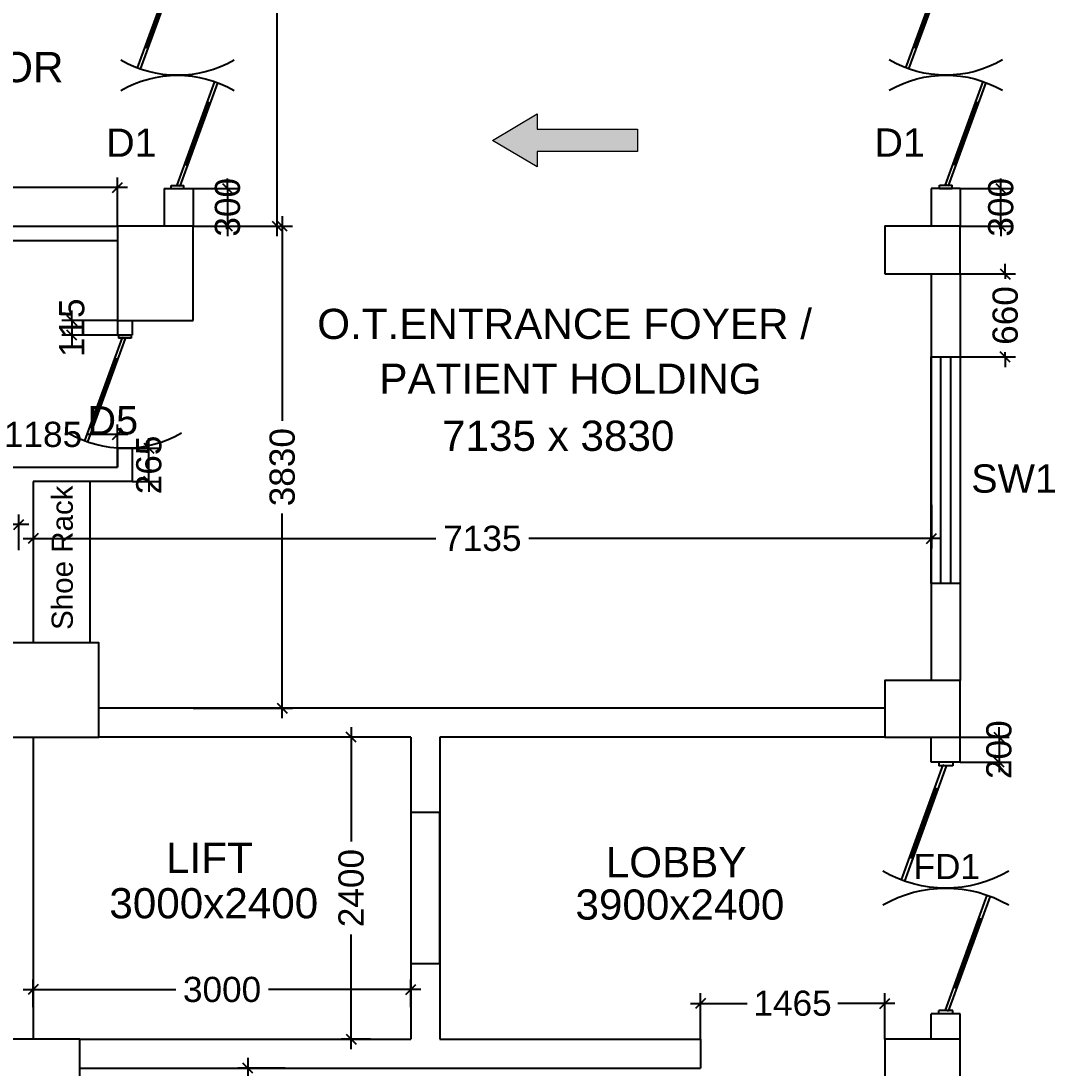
# Model space of a CAD drawing. Extents: x 7897917 to 8423973, y -6487334 to -6173396.
# Drawn here: x 7952372 to 7960587, y -6395110 to -6386789 of the extents above; entities that cross this region are included whole.
import ezdxf
from ezdxf.enums import TextEntityAlignment as Align

# ---------------------------------------------------------------- set-up
doc = ezdxf.new("R2010")
doc.units = 0
doc.header["$LTSCALE"] = 600
doc.header["$MEASUREMENT"] = 0
doc.header["$PDMODE"] = 35
doc.layers.get('0').update_dxf_attribs({"linetype": 'CONTINUOUS'})
doc.layers.get('Defpoints').update_dxf_attribs({"linetype": 'CONTINUOUS'})
for name, color, linetype in [('DOOR', 32, 'CONTINUOUS'), ('Fire Door', 10, 'CONTINUOUS'), ('joinery', 7, 'CONTINUOUS'), ('LA-column', 3, 'CONTINUOUS'), ('Room Dim', 1, 'CONTINUOUS'), ('TEXT', 6, 'CONTINUOUS'), ('TXT', 6, 'CONTINUOUS'), ('Walls', 7, 'CONTINUOUS'), ('WIN', 151, 'CONTINUOUS'), ('Working Dim', 5, 'CONTINUOUS')]:
    doc.layers.add(name, color=color, linetype=linetype)
doc.styles.add('ari', font='arial.ttf')
doc.styles.add('ARIAL', font='arial.ttf')
doc.dimstyles.new('int. dim', dxfattribs={"dimtxt": 450, "dimasz": 80, "dimexe": 80, "dimexo": 0, "dimgap": 70, "dimtad": 0, "dimdec": 0, "dimzin": 12, "dimdsep": 46, "dimtxsty": 'ari', "dimblk": 'OBLIQUE', "dimcen": 2, "dimdle": 80, "dimclrd": 256, "dimclre": 256, "dimclrt": 6, "dimadec": 0, "dimazin": 0, "dimtfac": 1, "dimtdec": 0, "dimtix": 1, "dimtmove": 2, "dimatfit": 3, "dimfxl": 1, "dimtolj": 1, "dimtzin": 0, "dimlwd": -1, "dimlwe": -1, "dimarcsym": 0})

# ---------------------------------------------------------------- blocks, each defined once
blk = doc.blocks.new('Z$W@#5624')
at = {"layer": 'DOOR'}
for p, q in [((19.2, 469.7), (840.4, 768.6)), ((27.7, 446.2), (848.9, 745.1)), ((187.7, 517.8), (680.4, 697.1)), ((676.2, 708.8), (684.7, 685.4)), ((0, 399.5), (0, 499.4)), ((0, 499.4), (25, 499.4)), ((25, 399.5), (25, 499.4)), ((183.4, 529.5), (192, 506)), ((1797.8, 499.4), (1772.8, 499.4)), ((1772.8, 399.5), (1772.8, 499.4)), ((1797.8, 399.5), (1797.8, 499.4)), ((19.2, 469.7), (27.7, 446.2)), ((1770, 452.6), (948.8, 153.7)), ((1778.6, 429.2), (957.4, 130.3)), ((1778.6, 429.2), (1770, 452.6)), ((0, 399.5), (25, 399.5)), ((1610.1, 381.1), (1117.3, 201.8)), ((1614.3, 369.4), (1605.8, 392.9)), ((1797.8, 399.5), (1772.8, 399.5)), ((1113.1, 213.5), (1121.6, 190.1))]:
    blk.add_line(p, q, dxfattribs=at)
at = {"layer": 'DOOR', "color": 145}
for centre, start_param, end_param in [((0, 449.4), 2.617994, 3.665191), ((1797.8, 449.4), -0.523599, 0.523599)]:
    blk.add_ellipse(centre, major_axis=(-898.9, 0), ratio=1, start_param=start_param, end_param=end_param, dxfattribs=at)
blk = doc.blocks.new('A$C0C564F2B')
at = {"layer": 'DOOR'}
for p, q in [((-30.9, 3.6), (-944.4, -329)), ((-21.4, -22.6), (-30.9, 3.6)), ((-27.8, 55.6), (-27.8, -55.6)), ((0, 55.6), (-27.8, 55.6)), ((0, 55.6), (0, -55.6)), ((-21.4, -22.6), (-934.9, -355.1)), ((-208.8, -76), (-757, -275.5)), ((-204.1, -89.1), (-213.6, -63)), ((0, -55.6), (-27.8, -55.6)), ((-752.2, -288.6), (-761.7, -262.5))]:
    blk.add_line(p, q, dxfattribs=at)
at = {"layer": 'DOOR', "color": 145}
blk.add_ellipse((0, 0), major_axis=(-1000, 0), ratio=1, start_param=-0.523599, end_param=0.523599, dxfattribs=at)
blk = doc.blocks.new('_Oblique')
at = {"color": 0, "linetype": 'ByBlock', "lineweight": -2}
blk.add_line((-0.5, -0.5), (0.5, 0.5), dxfattribs=at)
blk = doc.blocks.new('*D449')
at = {"layer": 'Defpoints', "color": 0, "transparency": 16777216}
for p in [(7952355, -6390789.8), (7951155, -6390993.6, 5.1), (7952355, -6390993.6, 5.1)]:
    blk.add_point(p, dxfattribs=at)
at = {"layer": 'Working Dim', "transparency": 16777216}
for p, q in [((7951155, -6390993.6), (7951155, -6390709.8)), ((7952355, -6390993.6), (7952355, -6390709.8)), ((7951075, -6390789.8), (7951468.3, -6390789.8)), ((7952435, -6390789.8), (7952041.6, -6390789.8))]:
    blk.add_line(p, q, dxfattribs=at)
at = {"layer": 'Working Dim', "transparency": 16777216, "xscale": 80, "yscale": 80, "zscale": 80, "rotation": 180}
blk.add_blockref('_Oblique', (7951155, -6390789.8), dxfattribs=at)
at = {"layer": 'Working Dim', "transparency": 16777216, "xscale": 80, "yscale": 80, "zscale": 80}
blk.add_blockref('_Oblique', (7952355, -6390789.8), dxfattribs=at)
at = {"layer": 'Working Dim', "color": 6, "transparency": 16777216, "insert": (7951755, -6390789.8), "char_height": 150, "attachment_point": 5, "style": 'ari'}
blk.add_mtext('\\A1;1200', dxfattribs=at)
blk = doc.blocks.new('*D452')
at = {"layer": 'Defpoints', "color": 0, "transparency": 16777216}
for p in [(7959605, -6390634.6, 2.1), (7952470, -6390660.6, 5.1), (7959605, -6390901.6)]:
    blk.add_point(p, dxfattribs=at)
at = {"layer": 'Working Dim', "transparency": 16777216}
for p, q in [((7959605, -6390634.6), (7959605, -6390981.6)), ((7952470, -6390660.6), (7952470, -6390981.6)), ((7952390, -6390901.6), (7955668.9, -6390901.6)), ((7959685, -6390901.6), (7956406, -6390901.6))]:
    blk.add_line(p, q, dxfattribs=at)
at = {"layer": 'Working Dim', "transparency": 16777216, "xscale": 80, "yscale": 80, "zscale": 80, "rotation": 180}
blk.add_blockref('_Oblique', (7952470, -6390901.6), dxfattribs=at)
at = {"layer": 'Working Dim', "transparency": 16777216, "xscale": 80, "yscale": 80, "zscale": 80}
blk.add_blockref('_Oblique', (7959605, -6390901.6), dxfattribs=at)
at = {"layer": 'Working Dim', "color": 6, "transparency": 16777216, "insert": (7956037.5, -6390901.6), "char_height": 200, "attachment_point": 5, "style": 'ari'}
blk.add_mtext('\\A1;7135', dxfattribs=at)
blk = doc.blocks.new('*D454')
at = {"layer": 'Defpoints', "color": 0, "transparency": 16777216}
for p in [(7953140, -6388112), (7947645, -6388419.6, 1.3), (7953140, -6388419.6, 0.7)]:
    blk.add_point(p, dxfattribs=at)
at = {"layer": 'Working Dim', "transparency": 16777216}
for p, q in [((7947645, -6388419.6), (7947645, -6388032)), ((7953140, -6388419.6), (7953140, -6388032)), ((7947565, -6388112), (7950023.1, -6388112)), ((7953220, -6388112), (7950761.9, -6388112))]:
    blk.add_line(p, q, dxfattribs=at)
at = {"layer": 'Working Dim', "transparency": 16777216, "xscale": 80, "yscale": 80, "zscale": 80, "rotation": 180}
blk.add_blockref('_Oblique', (7947645, -6388112), dxfattribs=at)
at = {"layer": 'Working Dim', "transparency": 16777216, "xscale": 80, "yscale": 80, "zscale": 80}
blk.add_blockref('_Oblique', (7953140, -6388112), dxfattribs=at)
at = {"layer": 'Working Dim', "color": 6, "transparency": 16777216, "insert": (7950392.5, -6388112), "char_height": 200, "attachment_point": 5, "style": 'ari'}
blk.add_mtext('\\A1;5495', dxfattribs=at)
blk = doc.blocks.new('*D464')
at = {"layer": 'Defpoints', "color": 0, "transparency": 16777216}
for p in [(7953740, -6388119.9, 13.3), (7953740, -6388419.7, 13.3), (7954013.8, -6388419.7)]:
    blk.add_point(p, dxfattribs=at)
at = {"layer": 'Working Dim', "transparency": 16777216}
for p, q in [((7954013.8, -6388119.9), (7954013.8, -6388039.9)), ((7953740, -6388119.9), (7954093.8, -6388119.9)), ((7954013.8, -6388119.9), (7954013.8, -6388419.7)), ((7953740, -6388419.7), (7954093.8, -6388419.7)), ((7954013.8, -6388419.7), (7954013.8, -6388499.7))]:
    blk.add_line(p, q, dxfattribs=at)
at = {"layer": 'Working Dim', "transparency": 16777216, "xscale": 80, "yscale": 80, "zscale": 80}
for p, rotation in [((7954013.8, -6388119.9), 270), ((7954013.8, -6388419.7), 90)]:
    blk.add_blockref('_Oblique', p, dxfattribs=dict(at, rotation=rotation))
at = {"layer": 'Working Dim', "color": 6, "transparency": 16777216, "insert": (7954013.8, -6388269.8), "char_height": 200, "attachment_point": 5, "rotation": 90, "style": 'ari'}
blk.add_mtext('\\A1;300', dxfattribs=at)
blk = doc.blocks.new('*D506')
at = {"layer": 'Defpoints', "color": 0, "transparency": 16777216}
for p in [(7953140.2, -6390075.5), (7951955, -6390334.7, 5.1), (7953140.2, -6390334.7, 7.5)]:
    blk.add_point(p, dxfattribs=at)
at = {"layer": 'Working Dim', "transparency": 16777216}
for p, q in [((7951955, -6390334.7), (7951955, -6389995.5)), ((7953140.2, -6390334.7), (7953140.2, -6389995.5)), ((7951875, -6390075.5), (7952187.6, -6390075.5)), ((7953220.2, -6390075.5), (7952907.6, -6390075.5))]:
    blk.add_line(p, q, dxfattribs=at)
at = {"layer": 'Working Dim', "transparency": 16777216, "xscale": 80, "yscale": 80, "zscale": 80, "rotation": 180}
blk.add_blockref('_Oblique', (7951955, -6390075.5), dxfattribs=at)
at = {"layer": 'Working Dim', "transparency": 16777216, "xscale": 80, "yscale": 80, "zscale": 80}
blk.add_blockref('_Oblique', (7953140.2, -6390075.5), dxfattribs=at)
at = {"layer": 'Working Dim', "color": 6, "transparency": 16777216, "insert": (7952547.6, -6390075.5), "char_height": 200, "attachment_point": 5, "style": 'ari'}
blk.add_mtext('\\A1;1185', dxfattribs=at)
blk = doc.blocks.new('*D929')
at = {"layer": 'Defpoints', "color": 0, "transparency": 16777216}
for p in [(7959834, -6388119.7), (7960156.5, -6388119.7), (7959834, -6388419.6, 2.3)]:
    blk.add_point(p, dxfattribs=at)
at = {"layer": 'Working Dim', "transparency": 16777216}
for p, q in [((7960156.5, -6388119.7), (7960156.5, -6388039.7)), ((7959834, -6388119.7), (7960236.5, -6388119.7)), ((7960156.5, -6388419.6), (7960156.5, -6388119.7)), ((7959834, -6388419.6), (7960236.5, -6388419.6)), ((7960156.5, -6388419.6), (7960156.5, -6388499.6))]:
    blk.add_line(p, q, dxfattribs=at)
at = {"layer": 'Working Dim', "transparency": 16777216, "xscale": 80, "yscale": 80, "zscale": 80}
for p, rotation in [((7960156.5, -6388119.7), 270), ((7960156.5, -6388419.6), 90)]:
    blk.add_blockref('_Oblique', p, dxfattribs=dict(at, rotation=rotation))
at = {"layer": 'Working Dim', "color": 6, "transparency": 16777216, "insert": (7960156.5, -6388269.6), "char_height": 200, "attachment_point": 5, "rotation": 90, "style": 'ari'}
blk.add_mtext('\\A1;300', dxfattribs=at)
blk = doc.blocks.new('*D944')
at = {"layer": 'Defpoints', "color": 0, "transparency": 16777216}
for p in [(7953140, -6389169.5, 2.4), (7952777.1, -6389284.8), (7953140, -6389284.8, 2.4)]:
    blk.add_point(p, dxfattribs=at)
at = {"layer": 'Working Dim', "transparency": 16777216}
for p, q in [((7952777.1, -6389169.5), (7952777.1, -6389089.5)), ((7953140, -6389169.5), (7952697.1, -6389169.5)), ((7952777.1, -6389169.5), (7952777.1, -6389284.8)), ((7953140, -6389284.8), (7952697.1, -6389284.8)), ((7952777.1, -6389284.8), (7952777.1, -6389364.8))]:
    blk.add_line(p, q, dxfattribs=at)
at = {"layer": 'Working Dim', "transparency": 16777216, "xscale": 80, "yscale": 80, "zscale": 80}
for p, rotation in [((7952777.1, -6389169.5), 270), ((7952777.1, -6389284.8), 90)]:
    blk.add_blockref('_Oblique', p, dxfattribs=dict(at, rotation=rotation))
at = {"layer": 'Working Dim', "color": 6, "transparency": 16777216, "insert": (7952777.1, -6389227.2), "char_height": 200, "attachment_point": 5, "rotation": 90, "style": 'ari'}
blk.add_mtext('\\A1;115', dxfattribs=at)
blk = doc.blocks.new('*D945')
at = {"layer": 'Defpoints', "color": 0, "transparency": 16777216}
for p in [(7953255.3, -6390184.8, 2.4), (7953389, -6390184.8), (7953255.2, -6390449.7, 2.4)]:
    blk.add_point(p, dxfattribs=at)
at = {"layer": 'Working Dim', "transparency": 16777216}
for p, q in [((7953389, -6390184.8), (7953389, -6390104.8)), ((7953255.3, -6390184.8), (7953469, -6390184.8)), ((7953389, -6390449.7), (7953389, -6390184.8)), ((7953255.2, -6390449.7), (7953469, -6390449.7)), ((7953389, -6390449.7), (7953389, -6390529.7))]:
    blk.add_line(p, q, dxfattribs=at)
at = {"layer": 'Working Dim', "transparency": 16777216, "xscale": 80, "yscale": 80, "zscale": 80}
for p, rotation in [((7953389, -6390184.8), 270), ((7953389, -6390449.7), 90)]:
    blk.add_blockref('_Oblique', p, dxfattribs=dict(at, rotation=rotation))
at = {"layer": 'Working Dim', "color": 6, "transparency": 16777216, "insert": (7953389, -6390317.2), "char_height": 200, "attachment_point": 5, "rotation": 90, "style": 'ari'}
blk.add_mtext('\\A1;265', dxfattribs=at)
blk = doc.blocks.new('A$C15456D16')
at = {"layer": 'Fire Door'}
for p, q in [((978.6, 22.6), (65.1, 355.1)), ((978.6, 22.6), (65.1, 355.1)), ((978.7, 22.6), (65.1, 355.1)), ((969.1, -3.6), (55.6, 329)), ((969.1, -3.6), (55.6, 329)), ((969.2, -3.6), (55.6, 329)), ((247.8, 288.6), (238.3, 262.5)), ((247.8, 288.6), (238.3, 262.5)), ((247.8, 288.6), (238.3, 262.5)), ((791.2, 76), (243, 275.5)), ((791.2, 76), (243, 275.5)), ((791.2, 76), (243, 275.5)), ((795.9, 89.1), (786.4, 63)), ((795.9, 89.1), (786.4, 63)), ((795.9, 89.1), (786.4, 63)), ((-1000, 55.6), (-972.2, 55.6)), ((-1000, -55.6), (-1000, 55.6)), ((-1000, 55.6), (-972.2, 55.6)), ((-1000, -55.6), (-1000, 55.6)), ((-1000, 55.6), (-972.2, 55.6)), ((-1000, -55.6), (-1000, 55.6)), ((-978.6, -22.6), (-969.1, 3.6)), ((-978.6, -22.6), (-969.1, 3.6)), ((-978.6, -22.6), (-969.1, 3.6)), ((-972.2, -55.6), (-972.2, 55.6)), ((-972.2, -55.6), (-972.2, 55.6)), ((-972.2, -55.6), (-972.2, 55.6)), ((-969.1, 3.6), (-55.6, -329)), ((-969.1, 3.6), (-55.6, -329)), ((-969.1, 3.6), (-55.5, -329)), ((978.6, 22.6), (969.1, -3.6)), ((978.6, 22.6), (969.1, -3.6)), ((978.7, 22.6), (969.2, -3.6)), ((1000, 55.6), (972.2, 55.6)), ((972.2, -55.6), (972.2, 55.6)), ((1000, 55.6), (972.2, 55.6)), ((972.2, -55.6), (972.2, 55.6)), ((1000, 55.6), (972.2, 55.6)), ((972.2, -55.6), (972.2, 55.6)), ((1000, -55.6), (1000, 55.6)), ((1000, -55.6), (1000, 55.6)), ((1000, -55.6), (1000, 55.6)), ((-1000, -55.6), (-972.2, -55.6)), ((-1000, -55.6), (-972.2, -55.6)), ((-1000, -55.6), (-972.2, -55.6)), ((-978.6, -22.6), (-65.1, -355.1)), ((-978.6, -22.6), (-65.1, -355.1)), ((-978.6, -22.6), (-65, -355.1)), ((-795.9, -89.1), (-786.4, -63)), ((-795.9, -89.1), (-786.4, -63)), ((-795.9, -89.1), (-786.4, -63)), ((-791.2, -76), (-243, -275.5)), ((-791.2, -76), (-243, -275.5)), ((-791.2, -76), (-243, -275.5)), ((1000, -55.6), (972.2, -55.6)), ((1000, -55.6), (972.2, -55.6)), ((1000, -55.6), (972.2, -55.6)), ((-238.3, -262.5), (-247.8, -288.6)), ((-238.3, -262.5), (-247.8, -288.6)), ((-238.3, -262.5), (-247.8, -288.6))]:
    blk.add_line(p, q, dxfattribs=at)
at = {"layer": 'Fire Door', "extrusion": (0, 0, -1)}
for centre, major_axis, start_param, end_param in [((-1000, 0), (-1000, 0.1), 2.617886, 3.665084), ((-1000, 0), (-1000, 0.1), 2.617886, 3.665084), ((-1000, 0), (-1000, 0.1), 2.617886, 3.665084), ((1000, 0), (1000, 0.1), 2.618102, 3.665299), ((1000, 0), (1000, 0.1), 2.618102, 3.665299), ((1000, 0), (1000, 0.1), 2.618102, 3.665299)]:
    blk.add_ellipse(centre, major_axis=major_axis, ratio=1, start_param=start_param, end_param=end_param, dxfattribs=at)
blk = doc.blocks.new('*D1780')
at = {"layer": 'Defpoints', "color": 0, "transparency": 16777216}
for p in [(7954995.8, -6392479.6), (7955148.5, -6392479.6, 2.4), (7955148.5, -6394879.6, 2.4)]:
    blk.add_point(p, dxfattribs=at)
at = {"layer": 'Working Dim', "transparency": 16777216}
for p, q in [((7954995.8, -6392399.6), (7954995.8, -6393309.6)), ((7955148.5, -6392479.6), (7954915.8, -6392479.6)), ((7954995.8, -6394959.6), (7954995.8, -6394049.6)), ((7955148.5, -6394879.6), (7954915.8, -6394879.6))]:
    blk.add_line(p, q, dxfattribs=at)
at = {"layer": 'Working Dim', "transparency": 16777216, "xscale": 80, "yscale": 80, "zscale": 80}
for p, rotation in [((7954995.8, -6392479.6), 90), ((7954995.8, -6394879.6), 270)]:
    blk.add_blockref('_Oblique', p, dxfattribs=dict(at, rotation=rotation))
at = {"layer": 'Working Dim', "color": 6, "transparency": 16777216, "insert": (7954995.8, -6393679.6), "char_height": 200, "attachment_point": 5, "rotation": 90, "style": 'ari'}
blk.add_mtext('\\A1;2400', dxfattribs=at)
blk = doc.blocks.new('*D1781')
at = {"layer": 'Defpoints', "color": 0, "transparency": 16777216}
for p in [(7955470, -6394486.1), (7952470, -6394626.4, 2.4), (7955470, -6394626.4, 2.4)]:
    blk.add_point(p, dxfattribs=at)
at = {"layer": 'Working Dim', "transparency": 16777216}
for p, q in [((7952470, -6394626.4), (7952470, -6394406.1)), ((7955470, -6394626.4), (7955470, -6394406.1)), ((7952390, -6394486.1), (7953601.8, -6394486.1)), ((7955550, -6394486.1), (7954338.3, -6394486.1))]:
    blk.add_line(p, q, dxfattribs=at)
at = {"layer": 'Working Dim', "transparency": 16777216, "xscale": 80, "yscale": 80, "zscale": 80, "rotation": 180}
blk.add_blockref('_Oblique', (7952470, -6394486.1), dxfattribs=at)
at = {"layer": 'Working Dim', "transparency": 16777216, "xscale": 80, "yscale": 80, "zscale": 80}
blk.add_blockref('_Oblique', (7955470, -6394486.1), dxfattribs=at)
at = {"layer": 'Working Dim', "color": 6, "transparency": 16777216, "insert": (7953970, -6394486.1), "char_height": 200, "attachment_point": 5, "style": 'ari'}
blk.add_mtext('\\A1;3000', dxfattribs=at)
blk = doc.blocks.new('*D1794')
at = {"layer": 'Defpoints', "color": 0, "transparency": 16777216}
for p in [(7954174, -6395109.7), (7954470, -6395109.7, 3.1), (7954470, -6397109.7, 3.1)]:
    blk.add_point(p, dxfattribs=at)
at = {"layer": 'Working Dim', "transparency": 16777216}
for p, q in [((7954174, -6395029.7), (7954174, -6395739.7)), ((7954470, -6395109.7), (7954094, -6395109.7)), ((7954174, -6397189.7), (7954174, -6396479.7)), ((7954470, -6397109.7), (7954094, -6397109.7))]:
    blk.add_line(p, q, dxfattribs=at)
at = {"layer": 'Working Dim', "transparency": 16777216, "xscale": 80, "yscale": 80, "zscale": 80}
for p, rotation in [((7954174, -6395109.7), 90), ((7954174, -6397109.7), 270)]:
    blk.add_blockref('_Oblique', p, dxfattribs=dict(at, rotation=rotation))
at = {"layer": 'Working Dim', "color": 6, "transparency": 16777216, "insert": (7954174, -6396109.7), "char_height": 200, "attachment_point": 5, "rotation": 90, "style": 'ari'}
blk.add_mtext('\\A1;2000', dxfattribs=at)
blk = doc.blocks.new('A$C279266B1')
at = {"lineweight": 0}
h = blk.add_hatch(color=3, dxfattribs=at)
h.set_gradient(color1=(55, 181, 38), color2=(106, 220, 91), rotation=90, one_color=1, tint=0.61, name='CYLINDER')
h.paths.add_polyline_path([(0, -88.1), (-797.7, -88.1), (-797.7, -210.9), (-1151.8, 0), (-797.7, 210.9), (-797.7, 88.1), (0, 88.1)])
at = {"color": 7, "lineweight": 0, "flags": 128}
blk.add_lwpolyline([(0, -88.1), (-797.7, -88.1), (-797.7, -210.9), (-1151.8, 0), (-797.7, 210.9), (-797.7, 88.1), (0, 88.1), (0, -88.1)], dxfattribs=at)
blk = doc.blocks.new('*D2380')
at = {"layer": 'Defpoints', "color": 0, "transparency": 16777216}
for p in [(7957770, -6394595.6), (7957770, -6394879.6, 2.4), (7959234, -6394879.6, 2.4)]:
    blk.add_point(p, dxfattribs=at)
at = {"layer": 'Working Dim', "transparency": 16777216}
for p, q in [((7957770, -6394879.6), (7957770, -6394515.6)), ((7959234, -6394879.6), (7959234, -6394515.6)), ((7957690, -6394595.6), (7958142.1, -6394595.6)), ((7959314, -6394595.6), (7958862, -6394595.6))]:
    blk.add_line(p, q, dxfattribs=at)
at = {"layer": 'Working Dim', "transparency": 16777216, "xscale": 80, "yscale": 80, "zscale": 80, "rotation": 180}
blk.add_blockref('_Oblique', (7957770, -6394595.6), dxfattribs=at)
at = {"layer": 'Working Dim', "transparency": 16777216, "xscale": 80, "yscale": 80, "zscale": 80}
blk.add_blockref('_Oblique', (7959234, -6394595.6), dxfattribs=at)
at = {"layer": 'Working Dim', "color": 6, "transparency": 16777216, "insert": (7958502, -6394595.6), "char_height": 200, "attachment_point": 5, "style": 'ari'}
blk.add_mtext('\\A1;1465', dxfattribs=at)
blk = doc.blocks.new('*D2381')
at = {"layer": 'Defpoints', "color": 0, "transparency": 16777216}
for p in [(7959834, -6392479.6, 2.4), (7959834, -6392679.6, 2.4), (7960141.9, -6392679.6)]:
    blk.add_point(p, dxfattribs=at)
at = {"layer": 'Working Dim', "transparency": 16777216}
for p, q in [((7960141.9, -6392479.6), (7960141.9, -6392399.6)), ((7959834, -6392479.6), (7960221.9, -6392479.6)), ((7960141.9, -6392479.6), (7960141.9, -6392679.6)), ((7959834, -6392679.6), (7960221.9, -6392679.6)), ((7960141.9, -6392679.6), (7960141.9, -6392759.6))]:
    blk.add_line(p, q, dxfattribs=at)
at = {"layer": 'Working Dim', "transparency": 16777216, "xscale": 80, "yscale": 80, "zscale": 80}
for p, rotation in [((7960141.9, -6392479.6), 270), ((7960141.9, -6392679.6), 90)]:
    blk.add_blockref('_Oblique', p, dxfattribs=dict(at, rotation=rotation))
at = {"layer": 'Working Dim', "color": 6, "transparency": 16777216, "insert": (7960141.9, -6392579.6), "char_height": 200, "attachment_point": 5, "rotation": 90, "style": 'ari'}
blk.add_mtext('\\A1;200', dxfattribs=at)
blk = doc.blocks.new('*D2388')
at = {"layer": 'Defpoints', "color": 0, "transparency": 16777216}
for p in [(7953740, -6383819.6), (7954408.4, -6383819.6), (7953740, -6388419.7)]:
    blk.add_point(p, dxfattribs=at)
at = {"layer": 'Working Dim', "transparency": 16777216}
for p, q in [((7954408.4, -6383739.6), (7954408.4, -6385747.3)), ((7953740, -6383819.6), (7954488.4, -6383819.6)), ((7954408.4, -6388499.7), (7954408.4, -6386492)), ((7953740, -6388419.7), (7954488.4, -6388419.7))]:
    blk.add_line(p, q, dxfattribs=at)
at = {"layer": 'Working Dim', "transparency": 16777216, "xscale": 80, "yscale": 80, "zscale": 80}
for p, rotation in [((7954408.4, -6383819.6), 90), ((7954408.4, -6388419.7), 270)]:
    blk.add_blockref('_Oblique', p, dxfattribs=dict(at, rotation=rotation))
at = {"layer": 'Working Dim', "color": 6, "transparency": 16777216, "insert": (7954408.4, -6386119.7), "char_height": 200, "attachment_point": 5, "rotation": 90, "style": 'ari'}
blk.add_mtext('\\A1;4600', dxfattribs=at)
blk = doc.blocks.new('*D2389')
at = {"layer": 'Defpoints', "color": 0, "transparency": 16777216}
for p in [(7953740, -6388419.7), (7953740, -6392249.6, 2.4), (7954448.4, -6392249.6)]:
    blk.add_point(p, dxfattribs=at)
at = {"layer": 'Working Dim', "transparency": 16777216}
for p, q in [((7954448.4, -6388339.7), (7954448.4, -6389966.4)), ((7953740, -6388419.7), (7954528.4, -6388419.7)), ((7954448.4, -6392329.6), (7954448.4, -6390702.9)), ((7953740, -6392249.6), (7954528.4, -6392249.6))]:
    blk.add_line(p, q, dxfattribs=at)
at = {"layer": 'Working Dim', "transparency": 16777216, "xscale": 80, "yscale": 80, "zscale": 80}
for p, rotation in [((7954448.4, -6388419.7), 90), ((7954448.4, -6392249.6), 270)]:
    blk.add_blockref('_Oblique', p, dxfattribs=dict(at, rotation=rotation))
at = {"layer": 'Working Dim', "color": 6, "transparency": 16777216, "insert": (7954448.4, -6390334.7), "char_height": 200, "attachment_point": 5, "rotation": 90, "style": 'ari'}
blk.add_mtext('\\A1;3830', dxfattribs=at)
blk = doc.blocks.new('*D2390')
at = {"layer": 'Defpoints', "color": 0, "transparency": 16777216}
for p in [(7959834, -6388799.6), (7959834, -6389459.2), (7960191.6, -6389459.2)]:
    blk.add_point(p, dxfattribs=at)
at = {"layer": 'Working Dim', "transparency": 16777216}
for p, q in [((7960191.6, -6388799.6), (7960191.6, -6388719.6)), ((7959834, -6388799.6), (7960271.6, -6388799.6)), ((7960191.6, -6388799.6), (7960191.6, -6388838.2)), ((7959834, -6389459.2), (7960271.6, -6389459.2)), ((7960191.6, -6389459.2), (7960191.6, -6389420.5)), ((7960191.6, -6389459.2), (7960191.6, -6389539.2))]:
    blk.add_line(p, q, dxfattribs=at)
at = {"layer": 'Working Dim', "transparency": 16777216, "xscale": 80, "yscale": 80, "zscale": 80}
for p, rotation in [((7960191.6, -6388799.6), 270), ((7960191.6, -6389459.2), 90)]:
    blk.add_blockref('_Oblique', p, dxfattribs=dict(at, rotation=rotation))
at = {"layer": 'Working Dim', "color": 6, "transparency": 16777216, "insert": (7960191.6, -6389129.4), "char_height": 200, "attachment_point": 5, "rotation": 90, "style": 'ari'}
blk.add_mtext('\\A1;660', dxfattribs=at)

msp = doc.modelspace()

# ---------------------------------------------------------------- linework, layer by layer
at = {"layer": 'DOOR', "linetype": 'Continuous', "elevation": 2.39}
msp.add_lwpolyline([(7955470.046, -6393079.615), (7955470.046, -6394279.615), (7955700.046, -6394279.615), (7955700.046, -6393079.615)], close=True, dxfattribs=at)
at = {"layer": 'LA-column', "color": 2, "elevation": 2.39}
for points in [[(7953740.046, -6389169.616), (7953740.046, -6388419.616), (7953140.046, -6388419.616), (7953140.046, -6389169.616)], [(7959234.047, -6388799.626), (7959834.047, -6388799.626), (7959834.047, -6388419.626), (7959234.047, -6388419.626)], [(7952240.046, -6392479.625), (7952990.046, -6392479.625), (7952990.046, -6391729.625), (7952240.046, -6391729.625)], [(7959234.046, -6392479.615), (7959834.046, -6392479.615), (7959834.046, -6392029.615), (7959234.046, -6392029.615)], [(7952240.046, -6395329.616), (7952840.046, -6395329.616), (7952840.046, -6394879.616), (7952240.046, -6394879.616)], [(7959834.046, -6395479.616), (7959834.046, -6394879.616), (7959234.046, -6394879.616), (7959234.046, -6395479.616)]]:
    msp.add_lwpolyline(points, close=True, dxfattribs=at)
at = {"layer": 'Walls', "linetype": 'Continuous'}
for p, q in [((7953509.952, -6388119.861), (7953739.952, -6388119.861)), ((7953509.952, -6388119.861), (7953509.952, -6388419.72)), ((7953739.952, -6388119.861), (7953739.952, -6388419.72)), ((7959833.96, -6388119.658), (7959603.96, -6388119.658)), ((7959603.96, -6388119.658), (7959603.96, -6388419.658)), ((7959833.96, -6388119.658), (7959833.96, -6388419.658)), ((7947645.778, -6388419.617), (7953140.046, -6388419.598)), ((7947645.778, -6388534.616), (7953140.046, -6388534.598)), ((7953140.046, -6389169.538, 2.39), (7953140.046, -6389284.772, 2.39)), ((7953255.046, -6389169.538, 2.39), (7953255.046, -6389284.772, 2.39)), ((7953140.046, -6389284.772, 2.39), (7953255.133, -6389284.772, 2.39)), ((7953140.233, -6390184.685, 2.39), (7953140.233, -6390334.663, 2.39)), ((7953140.233, -6390184.772, 2.39), (7953255.338, -6390184.772, 2.39)), ((7953255.233, -6390184.685, 2.39), (7953255.233, -6390449.663, 2.39)), ((7951954.956, -6390334.663), (7953140.233, -6390334.663, 2.39)), ((7952469.956, -6390449.663), (7952469.956, -6391729.625)), ((7952919.956, -6390449.663), (7952919.956, -6391729.625)), ((7959234.046, -6392249.616, 2.39), (7952990.046, -6392249.616, 2.39)), ((7952470.046, -6392479.615, 2.39), (7952470.046, -6394879.615, 2.39)), ((7955470.046, -6392479.616, 2.39), (7952990.046, -6392479.616, 2.39)), ((7955470.046, -6392479.615, 2.39), (7955470.046, -6394879.615, 2.39)), ((7955700.046, -6392479.615, 2.39), (7955700.046, -6394879.615, 2.39)), ((7959234.046, -6392479.616, 2.39), (7955700.046, -6392479.616, 2.39)), ((7959604.046, -6392679.616, 2.39), (7959604.046, -6392479.616, 2.39)), ((7959834.046, -6392679.616, 2.39), (7959834.046, -6392479.616, 2.39)), ((7959834.046, -6392679.616, 2.39), (7959604.046, -6392679.616, 2.39)), ((7959604.046, -6394879.616, 2.39), (7959604.046, -6394679.634, 2.39)), ((7959834.046, -6394679.634, 2.39), (7959604.046, -6394679.634, 2.39)), ((7952840.046, -6394879.615, 2.39), (7955470.046, -6394879.615, 2.39)), ((7955700.046, -6394879.615, 2.39), (7957770.046, -6394879.615, 2.39)), ((7957770.046, -6394879.615, 2.39), (7957770.046, -6395109.615, 2.39)), ((7952840.046, -6395109.615, 2.39), (7957770.046, -6395109.615, 2.39))]:
    msp.add_line(p, q, dxfattribs=at)
at = {"layer": 'Walls'}
for p, q in [((7959603.956, -6388799.626), (7959603.956, -6392029.615)), ((7959833.956, -6388799.626), (7959833.956, -6392029.615)), ((7953255.233, -6390449.663, 2.39), (7952469.956, -6390449.663))]:
    msp.add_line(p, q, dxfattribs=at)
at = {"layer": 'Walls', "linetype": 'Continuous', "elevation": 2.39, "flags": 128}
for points in [[(7959604.046, -6392679.616), (7959604.046, -6392479.616)], [(7959834.046, -6392679.616), (7959834.046, -6392479.616)], [(7959604.046, -6394879.615), (7959604.046, -6394679.634)], [(7959834.046, -6394879.639), (7959834.046, -6394679.634)]]:
    msp.add_lwpolyline(points, dxfattribs=at)
at = {"layer": 'WIN', "linetype": 'Continuous'}
for points in [[(7959833.956, -6391259.157), (7959603.956, -6391259.157), (7959603.956, -6389459.157), (7959833.956, -6389459.157)], [(7959756.956, -6391259.157), (7959680.956, -6391259.157), (7959680.956, -6389459.157), (7959756.956, -6389459.157)]]:
    msp.add_lwpolyline(points, close=True, dxfattribs=at)

# ---------------------------------------------------------------- block references
at = {"layer": 'DOOR', "linetype": 'Continuous', "rotation": 270}
for name, p, xscale, yscale, zscale in [('Z$W@#5624', (7953165.611, -6388120.861), -1.001247152686119, 1.001247152686119, 1.001247152686119), ('Z$W@#5624', (7959268.96, -6388119.658), -1.001247152686119, 1.001247152686119, 1.001247152686119), ('A$C0C564F2B', (7953197.776, -6389284.772, 2.39), -0.8999999985098839, 0.8999999985098839, 0.8999999985098839)]:
    msp.add_blockref(name, p, dxfattribs=dict(at, xscale=xscale, yscale=yscale, zscale=zscale))
at = {"layer": 'Fire Door', "color": 3, "lineweight": 0, "rotation": 90}
msp.add_blockref('A$C15456D16', (7959719.046, -6393679.634, 2.39), dxfattribs=at)
at = {"layer": 'Room Dim', "color": 3, "lineweight": 0}
msp.add_blockref('A$C279266B1', (7957270.881, -6387738.228), dxfattribs=at)

# ---------------------------------------------------------------- texts
at = {"layer": 'Fire Door', "style": 'ARIAL'}
msp.add_text('FD1', height=200, dxfattribs=at).set_placement((7959726.736, -6393608.376, 2.39), align=Align.CENTER)
at = {"layer": 'joinery', "style": 'ari'}
for s, p in [('D1', (7953048.873, -6387868.652, -3.354)), ('D1', (7959152.222, -6387867.449, -3.354)), ('D5', (7952901.243, -6390074.762, 11.927))]:
    msp.add_text(s, height=225, dxfattribs=at).set_placement(p)
msp.add_text('SW1', height=225, dxfattribs=at).set_placement((7960261.777, -6390537.445), align=Align.CENTER)
at = {"layer": 'Room Dim', "style": 'ARIAL'}
for s, p in [('7135 x 3830', (7956640.172, -6390205.239)), ('3000x2400', (7953904.22, -6393919.74, 2.39)), ('3900x2400', (7957607.068, -6393930.229, 8.673))]:
    msp.add_text(s, height=240, dxfattribs=at).set_placement(p, align=Align.CENTER)
at = {"layer": 'TEXT', "color": 7, "style": 'ARIAL'}
for s, p in [('O.T.ENTRANCE FOYER / ', (7956737.611, -6389316.188)), ('PATIENT HOLDING', (7956737.611, -6389751.949)), ('LIFT', (7953869.91, -6393559.218, 2.39)), ('LOBBY', (7957577.015, -6393593.711, 8.673))]:
    msp.add_text(s, height=240, dxfattribs=at).set_placement(p, align=Align.CENTER)
at = {"layer": 'TEXT', "linetype": 'Continuous', "style": 'ARIAL'}
msp.add_text('Shoe Rack', height=168, rotation=90, dxfattribs=at).set_placement((7952784.45, -6391054.323), align=Align.CENTER)
at = {"layer": 'TXT', "color": 7, "style": 'ARIAL'}
msp.add_text('2.40 M  WIDE   SEMI-STERILE  CORRIDOR', height=240, dxfattribs=at).set_placement((7949357.369, -6387275.508), align=Align.CENTER)

# ---------------------------------------------------------------- dimensions: what is measured, and where the dimension line sits
at = {"layer": 'Working Dim'}
for base, p1, p2, angle, override, picture, middle in [((7954408.4, -6383819.614), (7953740.046, -6388419.72), (7953740.046, -6383819.614), 90, {"dimtxt": 200, "dimarcsym": 1}, '*D2388', (7954408.4, -6386119.667)), ((7954013.841, -6388419.72), (7953739.952, -6388119.861, 13.302), (7953739.952, -6388419.72, 13.302), 270, {"dimtxt": 200}, '*D464', (7954013.841, -6388269.791)), ((7960156.514, -6388119.658), (7959834.046, -6388419.615, 2.283), (7959834.046, -6388119.658), 270, {"dimtxt": 200, "dimarcsym": 1}, '*D929', (7960156.514, -6388269.636)), ((7954448.4, -6392249.616), (7953740.046, -6388419.72), (7953740.046, -6392249.616, 2.39), 90, {"dimtxt": 200, "dimarcsym": 1}, '*D2389', (7954448.4, -6390334.668)), ((7960191.615, -6389459.157), (7959833.956, -6388799.626), (7959833.956, -6389459.157), 90, {"dimtxt": 200, "dimarcsym": 1}, '*D2390', (7960191.615, -6389129.391)), ((7952777.106, -6389284.772), (7953140.046, -6389169.538, 2.39), (7953140.046, -6389284.772, 2.39), 270, {"dimtxt": 200, "dimarcsym": 1}, '*D944', (7952777.106, -6389227.155)), ((7953389.025, -6390184.772), (7953255.233, -6390449.663, 2.39), (7953255.338, -6390184.772, 2.39), 270, {"dimtxt": 200, "dimarcsym": 1}, '*D945', (7953389.025, -6390317.218)), ((7954995.751, -6392479.616, 2.39), (7955148.544, -6394879.615, 4.779), (7955148.544, -6392479.616, 4.779), 90, {"dimtxt": 200}, '*D1780', (7954995.751, -6393679.615, 2.39)), ((7960141.87, -6392679.616), (7959834.046, -6392479.616, 2.39), (7959834.046, -6392679.616, 2.39), 90, {"dimtxt": 200, "dimarcsym": 1}, '*D2381', (7960141.87, -6392579.616)), ((7954173.999, -6395109.66, 2.39), (7954470.046, -6397109.66, 5.471), (7954470.046, -6395109.66, 5.471), 90, {"dimtxt": 200}, '*D1794', (7954173.999, -6396109.66, 2.39))]:
    dim = msp.add_linear_dim(base=base, p1=p1, p2=p2, angle=angle, dimstyle='int. dim', override=override, dxfattribs=at)
    dim.commit()
    dim.dimension.update_dxf_attribs({"geometry": picture, "text_midpoint": middle})
for base, p1, p2, override, picture, middle in [((7953140.046, -6388112.005), (7947644.956, -6388419.638, 1.346), (7953140.046, -6388419.598, 0.662), {"dimtxt": 200}, '*D454', (7950392.501, -6388112.005)), ((7953140.233, -6390075.491), (7951954.956, -6390334.663, 5.131), (7953140.233, -6390334.663, 7.521), {"dimtxt": 200}, '*D506', (7952547.595, -6390075.491)), ((7959604.956, -6390901.643), (7952469.956, -6390660.557, 5.131), (7959604.956, -6390634.602, 2.092), {"dimtxt": 200}, '*D452', (7956037.456, -6390901.643)), ((7952354.956, -6390789.83), (7951154.956, -6390993.637, 5.131), (7952354.956, -6390993.637, 5.131), {"dimtxt": 150}, '*D449', (7951754.956, -6390789.83)), ((7955470.046, -6394486.116, 2.39), (7952470.046, -6394626.431, 4.779), (7955470.046, -6394626.431, 4.779), {"dimtxt": 200}, '*D1781', (7953970.046, -6394486.116, 2.39))]:
    dim = msp.add_linear_dim(base=base, p1=p1, p2=p2, dimstyle='int. dim', override=override, dxfattribs=at)
    dim.commit()
    dim.dimension.update_dxf_attribs({"geometry": picture, "text_midpoint": middle})
dim = msp.add_linear_dim(base=(7957770.046, -6394595.587), p1=(7959234.046, -6394879.616, 2.39), p2=(7957770.046, -6394879.615, 2.39), text='1465', dimstyle='int. dim', override={"dimtxt": 200, "dimarcsym": 1}, dxfattribs=at)
dim.commit()
dim.dimension.update_dxf_attribs({"geometry": '*D2380', "text_midpoint": (7958502.046, -6394595.587)})

doc.saveas('drawing.dxf')
